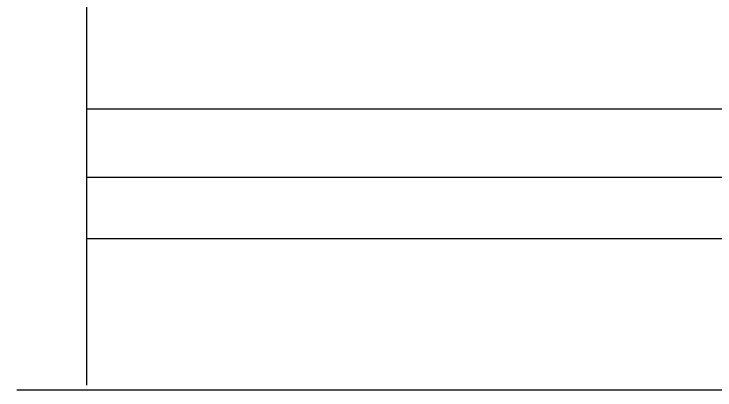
# Model space of a CAD drawing. Header units: millimetres. Extents: x 14484 to 44106, y -7531 to -758.
# Drawn here: x 19155.3 to 19458.8, y -2155.2 to -1992.5 of the extents above; entities that cross this region are included whole.
import ezdxf

# ---------------------------------------------------------------- set-up
doc = ezdxf.new("R2010")
doc.units = ezdxf.units.MM
doc.header["$LTSCALE"] = 15
doc.layers.add('IA-DIBUJO', color=3, linetype='Continuous', lineweight=30)
doc.layers.add('IA-TRAZ', color=8, linetype='Continuous', lineweight=5)
doc.layers.add('IA-DIM', color=7, linetype='Continuous')
doc.styles.add('ING-AMB', font='romans.shx', dxfattribs={"width": 0.75, "oblique": 15})
doc.dimstyles.new('ING-AMB 15', dxfattribs={"dimscale": 15, "dimtxt": 3, "dimasz": 2.5, "dimexe": 1, "dimexo": 1, "dimgap": 1, "dimtad": 1, "dimdec": 0, "dimzin": 0, "dimdsep": 46, "dimtxsty": 'ING-AMB', "dimcen": 0.1, "dimclrd": 7, "dimclre": 7, "dimclrt": 2, "dimadec": 0, "dimazin": 0, "dimtfac": 1, "dimtdec": 0, "dimtmove": 0, "dimatfit": 0, "dimfxl": 1.25, "dimtolj": 1, "dimtzin": 0, "dimarcsym": 1})

# ---------------------------------------------------------------- blocks, each defined once
blk = doc.blocks.new('*D27')
at = {"layer": 'Defpoints', "color": 0, "transparency": 16777216}
for p in [(19085.1, -938.01), (19085.1, -1467.77), (20972.86, -2155.19)]:
    blk.add_point(p, dxfattribs=at)
at = {"layer": 'IA-DIM', "color": 7, "lineweight": -2, "transparency": 16777216}
for p, q in [((19085.1, -1452.77), (19085.1, -923.01)), ((20972.86, -2140.19), (20972.86, -923.01)), ((20935.36, -938.01), (19122.6, -938.01))]:
    blk.add_line(p, q, dxfattribs=at)
at = {"layer": 'IA-DIM', "color": 7, "transparency": 16777216}
for points in [[(19122.6, -931.76), (19122.6, -944.26), (19085.1, -938.01)], [(20935.36, -931.76), (20935.36, -944.26), (20972.86, -938.01)]]:
    blk.add_solid(points, dxfattribs=at)
at = {"layer": 'IA-DIM', "color": 2, "transparency": 16777216, "insert": (20028.98, -900.51), "char_height": 45, "attachment_point": 5, "style": 'ING-AMB'}
blk.add_mtext('\\A1;1888', dxfattribs=at)

msp = doc.modelspace()

# ---------------------------------------------------------------- linework, layer by layer
at = {"layer": 'IA-DIBUJO', "lineweight": 0, "extrusion": (1.22465e-16, 1, -2.22045e-16)}
msp.add_line((19156.48, -2155.19), (20972.86, -2155.19), dxfattribs=at)
at = {"layer": 'IA-TRAZ', "color": 8, "linetype": 'Continuous', "lineweight": 0, "extrusion": (0, 1, 0)}
for p, q in [((19186.82, -2033.56), (19186.82, -1988.56)), ((19186.82, -2063.06), (19186.82, -2033.56)), ((19186.82, -2033.56), (19762.14, -2033.56)), ((19186.82, -2089.56), (19186.82, -2063.06)), ((19186.82, -2063.06), (19762.14, -2063.06)), ((19186.82, -2153.13), (19186.82, -2089.56)), ((19186.82, -2089.56), (19762.14, -2089.56))]:
    msp.add_line(p, q, dxfattribs=at)

# ---------------------------------------------------------------- dimensions: what is measured, and where the dimension line sits
at = {"layer": 'IA-DIM', "color": 2}
dim = msp.add_linear_dim(base=(19085.1, -938.01), p1=(20972.86, -2155.19), p2=(19085.1, -1467.77), dimstyle='ING-AMB 15', override={"dimpost": '\\X', "dimtmove": 1}, dxfattribs=at)
dim.commit()
dim.dimension.update_dxf_attribs({"geometry": '*D27', "text_midpoint": (20028.98, -900.51)})

doc.saveas('drawing.dxf')
